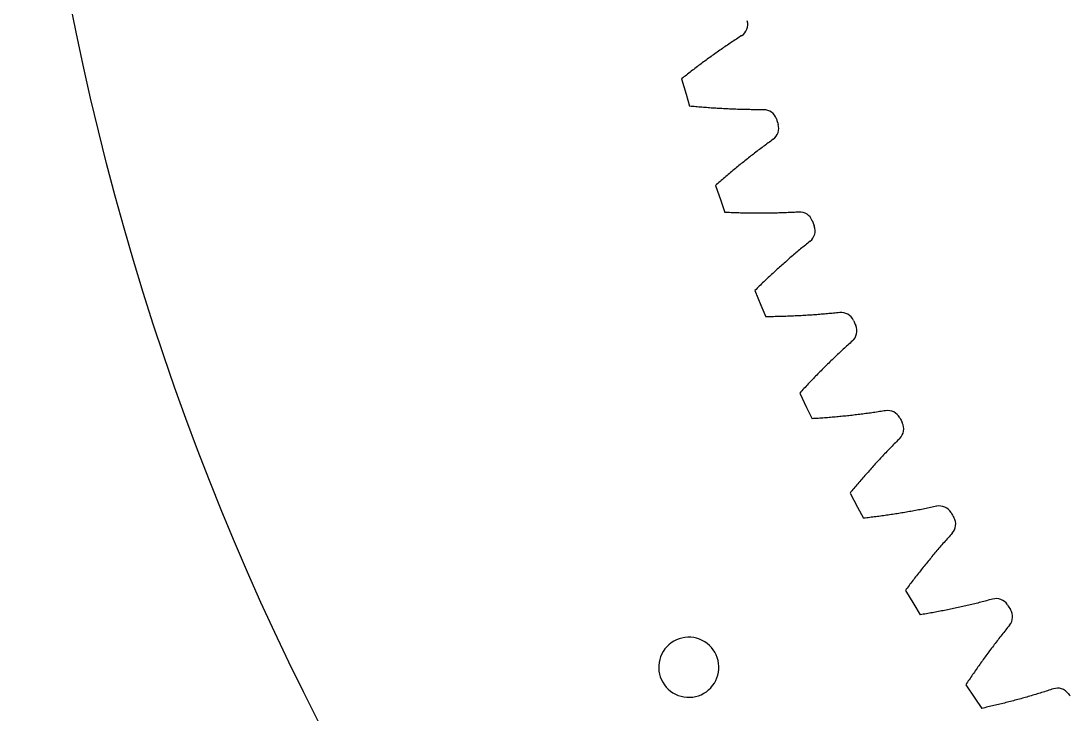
# Model space of a CAD drawing. Header units: inches. Extents: x -337 to 409, y -412 to 336.
# Drawn here: x -337.3 to -285, y 139.5 to 174.1 of the extents above; entities that cross this region are included whole.
import ezdxf

# ---------------------------------------------------------------- set-up
doc = ezdxf.new("R2010")
doc.units = ezdxf.units.IN
doc.header["$MEASUREMENT"] = 0

msp = doc.modelspace()

# ---------------------------------------------------------------- linework, layer by layer
at = {"color": 7, "linetype": 'Continuous'}
for p, q in [((-301.587, 173.205), (-301.652, 173.163)), ((-301.523, 173.247), (-301.587, 173.205)), ((-301.458, 173.288), (-301.523, 173.247)), ((-301.393, 173.33), (-301.458, 173.288)), ((-302.354, 172.69), (-302.418, 172.647)), ((-302.291, 172.734), (-302.354, 172.69)), ((-302.228, 172.778), (-302.291, 172.734)), ((-302.164, 172.821), (-302.228, 172.778)), ((-302.1, 172.864), (-302.164, 172.821)), ((-302.037, 172.907), (-302.1, 172.864)), ((-301.973, 172.951), (-302.037, 172.907)), ((-301.909, 172.993), (-301.973, 172.951)), ((-301.845, 173.036), (-301.909, 172.993)), ((-301.781, 173.078), (-301.845, 173.036)), ((-301.716, 173.121), (-301.781, 173.078)), ((-301.652, 173.163), (-301.716, 173.121)), ((-303.107, 172.155), (-303.169, 172.11)), ((-303.045, 172.201), (-303.107, 172.155)), ((-302.982, 172.246), (-303.045, 172.201)), ((-302.92, 172.291), (-302.982, 172.246)), ((-302.858, 172.336), (-302.92, 172.291)), ((-302.795, 172.381), (-302.858, 172.336)), ((-302.732, 172.425), (-302.795, 172.381)), ((-302.67, 172.47), (-302.732, 172.425)), ((-302.607, 172.514), (-302.67, 172.47)), ((-302.544, 172.559), (-302.607, 172.514)), ((-302.481, 172.603), (-302.544, 172.559)), ((-302.418, 172.647), (-302.481, 172.603)), ((-303.785, 171.648), (-303.846, 171.601)), ((-303.723, 171.695), (-303.785, 171.648)), ((-303.662, 171.741), (-303.723, 171.695)), ((-303.601, 171.788), (-303.662, 171.741)), ((-303.539, 171.834), (-303.601, 171.788)), ((-303.478, 171.88), (-303.539, 171.834)), ((-303.416, 171.926), (-303.478, 171.88)), ((-303.355, 171.972), (-303.416, 171.926)), ((-303.293, 172.018), (-303.355, 171.972)), ((-303.231, 172.064), (-303.293, 172.018)), ((-303.169, 172.11), (-303.231, 172.064)), ((-304.331, 171.222), (-304.391, 171.174)), ((-304.27, 171.27), (-304.331, 171.222)), ((-304.21, 171.317), (-304.27, 171.27)), ((-304.149, 171.365), (-304.21, 171.317)), ((-304.089, 171.412), (-304.149, 171.365)), ((-304.028, 171.46), (-304.089, 171.412)), ((-303.967, 171.507), (-304.028, 171.46)), ((-303.907, 171.554), (-303.967, 171.507)), ((-303.846, 171.601), (-303.907, 171.554)), ((-303.91, 169.803), (-303.987, 169.81)), ((-303.834, 169.796), (-303.91, 169.803)), ((-303.757, 169.788), (-303.834, 169.796)), ((-303.68, 169.781), (-303.757, 169.788)), ((-303.604, 169.775), (-303.68, 169.781)), ((-303.527, 169.768), (-303.604, 169.775)), ((-303.45, 169.762), (-303.527, 169.768)), ((-303.374, 169.755), (-303.45, 169.762)), ((-303.297, 169.749), (-303.374, 169.755)), ((-303.22, 169.743), (-303.297, 169.749)), ((-303.144, 169.737), (-303.22, 169.743)), ((-303.067, 169.731), (-303.144, 169.737)), ((-302.99, 169.726), (-303.067, 169.731)), ((-302.913, 169.72), (-302.99, 169.726)), ((-302.837, 169.715), (-302.913, 169.72)), ((-302.76, 169.71), (-302.837, 169.715)), ((-302.683, 169.705), (-302.76, 169.71)), ((-302.606, 169.7), (-302.683, 169.705)), ((-302.529, 169.696), (-302.606, 169.7)), ((-302.452, 169.691), (-302.529, 169.696)), ((-302.376, 169.687), (-302.452, 169.691)), ((-302.299, 169.683), (-302.376, 169.687)), ((-302.222, 169.679), (-302.299, 169.683)), ((-302.145, 169.675), (-302.222, 169.679)), ((-302.068, 169.671), (-302.145, 169.675)), ((-301.991, 169.667), (-302.068, 169.671)), ((-301.914, 169.664), (-301.991, 169.667)), ((-301.837, 169.661), (-301.914, 169.664)), ((-301.761, 169.658), (-301.837, 169.661)), ((-301.684, 169.655), (-301.761, 169.658)), ((-301.607, 169.652), (-301.684, 169.655)), ((-301.53, 169.65), (-301.607, 169.652)), ((-301.453, 169.648), (-301.53, 169.65)), ((-301.376, 169.645), (-301.453, 169.648)), ((-301.299, 169.643), (-301.376, 169.645)), ((-301.222, 169.642), (-301.299, 169.643)), ((-301.145, 169.64), (-301.222, 169.642)), ((-301.068, 169.639), (-301.145, 169.64)), ((-300.991, 169.637), (-301.068, 169.639)), ((-300.914, 169.636), (-300.991, 169.637)), ((-300.837, 169.635), (-300.914, 169.636)), ((-300.76, 169.635), (-300.837, 169.635)), ((-300.683, 169.634), (-300.76, 169.635)), ((-300.606, 169.634), (-300.683, 169.634)), ((-300.53, 169.634), (-300.606, 169.634)), ((-300.453, 169.634), (-300.53, 169.634)), ((-300.376, 169.634), (-300.453, 169.634)), ((-300.299, 169.635), (-300.376, 169.634)), ((-300.068, 167.977), (-300.13, 167.931)), ((-300.006, 168.022), (-300.068, 167.977)), ((-299.944, 168.067), (-300.006, 168.022)), ((-299.881, 168.113), (-299.944, 168.067)), ((-299.819, 168.157), (-299.881, 168.113)), ((-300.745, 167.468), (-300.806, 167.421)), ((-300.684, 167.515), (-300.745, 167.468)), ((-300.623, 167.562), (-300.684, 167.515)), ((-300.562, 167.609), (-300.623, 167.562)), ((-300.5, 167.655), (-300.562, 167.609)), ((-300.439, 167.702), (-300.5, 167.655)), ((-300.377, 167.748), (-300.439, 167.702)), ((-300.316, 167.794), (-300.377, 167.748)), ((-300.254, 167.84), (-300.316, 167.794)), ((-300.192, 167.886), (-300.254, 167.84)), ((-300.13, 167.931), (-300.192, 167.886)), ((-301.409, 166.943), (-301.468, 166.894)), ((-301.349, 166.991), (-301.409, 166.943)), ((-301.289, 167.04), (-301.349, 166.991)), ((-301.229, 167.088), (-301.289, 167.04)), ((-301.169, 167.136), (-301.229, 167.088)), ((-301.108, 167.184), (-301.169, 167.136)), ((-301.048, 167.232), (-301.108, 167.184)), ((-300.988, 167.279), (-301.048, 167.232)), ((-300.927, 167.327), (-300.988, 167.279)), ((-300.866, 167.374), (-300.927, 167.327)), ((-300.806, 167.421), (-300.866, 167.374)), ((-302.06, 166.402), (-302.119, 166.352)), ((-302.001, 166.452), (-302.06, 166.402)), ((-301.942, 166.502), (-302.001, 166.452)), ((-301.884, 166.551), (-301.942, 166.502)), ((-301.825, 166.601), (-301.884, 166.551)), ((-301.765, 166.65), (-301.825, 166.601)), ((-301.706, 166.699), (-301.765, 166.65)), ((-301.647, 166.748), (-301.706, 166.699)), ((-301.587, 166.797), (-301.647, 166.748)), ((-301.528, 166.846), (-301.587, 166.797)), ((-301.468, 166.894), (-301.528, 166.846)), ((-302.642, 165.898), (-302.699, 165.847)), ((-302.584, 165.949), (-302.642, 165.898)), ((-302.526, 166), (-302.584, 165.949)), ((-302.468, 166.051), (-302.526, 166)), ((-302.41, 166.101), (-302.468, 166.051)), ((-302.352, 166.152), (-302.41, 166.101)), ((-302.294, 166.202), (-302.352, 166.152)), ((-302.236, 166.252), (-302.294, 166.202)), ((-302.177, 166.302), (-302.236, 166.252)), ((-302.119, 166.352), (-302.177, 166.302)), ((-302.148, 164.503), (-302.224, 164.506)), ((-302.071, 164.5), (-302.148, 164.503)), ((-301.994, 164.497), (-302.071, 164.5)), ((-301.917, 164.494), (-301.994, 164.497)), ((-301.84, 164.491), (-301.917, 164.494)), ((-301.763, 164.488), (-301.84, 164.491)), ((-301.686, 164.486), (-301.763, 164.488)), ((-301.609, 164.484), (-301.686, 164.486)), ((-301.532, 164.482), (-301.609, 164.484)), ((-301.455, 164.48), (-301.532, 164.482)), ((-301.378, 164.478), (-301.455, 164.48)), ((-301.301, 164.476), (-301.378, 164.478)), ((-301.225, 164.474), (-301.301, 164.476)), ((-301.148, 164.473), (-301.225, 164.474)), ((-301.071, 164.472), (-301.148, 164.473)), ((-300.994, 164.471), (-301.071, 164.472)), ((-300.917, 164.47), (-300.994, 164.471)), ((-300.84, 164.469), (-300.917, 164.47)), ((-300.763, 164.468), (-300.84, 164.469)), ((-300.686, 164.468), (-300.763, 164.468)), ((-300.609, 164.468), (-300.686, 164.468)), ((-300.532, 164.468), (-300.609, 164.468)), ((-300.455, 164.468), (-300.532, 164.468)), ((-300.378, 164.468), (-300.455, 164.468)), ((-300.301, 164.468), (-300.378, 164.468)), ((-300.224, 164.469), (-300.301, 164.468)), ((-300.147, 164.469), (-300.224, 164.469)), ((-300.07, 164.47), (-300.147, 164.469)), ((-299.993, 164.471), (-300.07, 164.47)), ((-299.916, 164.472), (-299.993, 164.471)), ((-299.839, 164.474), (-299.916, 164.472)), ((-299.762, 164.475), (-299.839, 164.474)), ((-299.685, 164.477), (-299.762, 164.475)), ((-299.609, 164.479), (-299.685, 164.477)), ((-299.532, 164.481), (-299.609, 164.479)), ((-299.455, 164.483), (-299.532, 164.481)), ((-299.378, 164.485), (-299.455, 164.483)), ((-299.301, 164.488), (-299.378, 164.485)), ((-299.224, 164.491), (-299.301, 164.488)), ((-299.147, 164.494), (-299.224, 164.491)), ((-299.07, 164.497), (-299.147, 164.494)), ((-298.993, 164.5), (-299.07, 164.497)), ((-298.916, 164.504), (-298.993, 164.5)), ((-298.839, 164.507), (-298.916, 164.504)), ((-298.763, 164.511), (-298.839, 164.507)), ((-298.686, 164.515), (-298.763, 164.511)), ((-298.609, 164.52), (-298.686, 164.515)), ((-298.532, 164.524), (-298.609, 164.52)), ((-298.394, 162.734), (-298.453, 162.685)), ((-298.334, 162.783), (-298.394, 162.734)), ((-298.275, 162.832), (-298.334, 162.783)), ((-298.215, 162.881), (-298.275, 162.832)), ((-298.155, 162.929), (-298.215, 162.881)), ((-298.096, 162.978), (-298.155, 162.929)), ((-298.036, 163.026), (-298.096, 162.978)), ((-297.976, 163.074), (-298.036, 163.026)), ((-298.981, 162.237), (-299.039, 162.186)), ((-298.923, 162.287), (-298.981, 162.237)), ((-298.864, 162.338), (-298.923, 162.287)), ((-298.806, 162.388), (-298.864, 162.338)), ((-298.747, 162.438), (-298.806, 162.388)), ((-298.689, 162.488), (-298.747, 162.438)), ((-298.63, 162.537), (-298.689, 162.488)), ((-298.571, 162.587), (-298.63, 162.537)), ((-298.512, 162.636), (-298.571, 162.587)), ((-298.453, 162.685), (-298.512, 162.636)), ((-299.557, 161.726), (-299.614, 161.675)), ((-299.5, 161.778), (-299.557, 161.726)), ((-299.442, 161.83), (-299.5, 161.778)), ((-299.385, 161.881), (-299.442, 161.83)), ((-299.328, 161.932), (-299.385, 161.881)), ((-299.27, 161.983), (-299.328, 161.932)), ((-299.212, 162.034), (-299.27, 161.983)), ((-299.155, 162.085), (-299.212, 162.034)), ((-299.097, 162.136), (-299.155, 162.085)), ((-299.039, 162.186), (-299.097, 162.136)), ((-300.122, 161.204), (-300.178, 161.151)), ((-300.066, 161.257), (-300.122, 161.204)), ((-300.01, 161.31), (-300.066, 161.257)), ((-299.954, 161.362), (-300.01, 161.31)), ((-299.897, 161.415), (-299.954, 161.362)), ((-299.841, 161.467), (-299.897, 161.415)), ((-299.784, 161.519), (-299.841, 161.467)), ((-299.727, 161.571), (-299.784, 161.519)), ((-299.671, 161.623), (-299.727, 161.571)), ((-299.614, 161.675), (-299.671, 161.623)), ((-300.676, 160.671), (-300.731, 160.617)), ((-300.622, 160.724), (-300.676, 160.671)), ((-300.566, 160.778), (-300.622, 160.724)), ((-300.511, 160.832), (-300.566, 160.778)), ((-300.456, 160.885), (-300.511, 160.832)), ((-300.401, 160.939), (-300.456, 160.885)), ((-300.345, 160.992), (-300.401, 160.939)), ((-300.289, 161.045), (-300.345, 160.992)), ((-300.234, 161.098), (-300.289, 161.045)), ((-300.178, 161.151), (-300.234, 161.098)), ((-300.11, 159.303), (-300.187, 159.302)), ((-300.033, 159.304), (-300.11, 159.303)), ((-299.956, 159.305), (-300.033, 159.304)), ((-299.879, 159.306), (-299.956, 159.305)), ((-299.802, 159.307), (-299.879, 159.306)), ((-299.725, 159.309), (-299.802, 159.307)), ((-299.648, 159.31), (-299.725, 159.309)), ((-299.571, 159.312), (-299.648, 159.31)), ((-299.494, 159.314), (-299.571, 159.312)), ((-299.418, 159.316), (-299.494, 159.314)), ((-299.341, 159.318), (-299.418, 159.316)), ((-299.264, 159.32), (-299.341, 159.318)), ((-299.187, 159.323), (-299.264, 159.32)), ((-299.11, 159.325), (-299.187, 159.323)), ((-299.033, 159.328), (-299.11, 159.325)), ((-298.956, 159.331), (-299.033, 159.328)), ((-298.879, 159.334), (-298.956, 159.331)), ((-298.802, 159.337), (-298.879, 159.334)), ((-298.725, 159.341), (-298.802, 159.337)), ((-298.648, 159.344), (-298.725, 159.341)), ((-298.572, 159.348), (-298.648, 159.344)), ((-298.495, 159.352), (-298.572, 159.348)), ((-298.418, 159.356), (-298.495, 159.352)), ((-298.341, 159.36), (-298.418, 159.356)), ((-298.264, 159.365), (-298.341, 159.36)), ((-298.187, 159.369), (-298.264, 159.365)), ((-298.111, 159.374), (-298.187, 159.369)), ((-298.034, 159.379), (-298.111, 159.374)), ((-297.957, 159.384), (-298.034, 159.379)), ((-297.88, 159.389), (-297.957, 159.384)), ((-297.803, 159.394), (-297.88, 159.389)), ((-297.727, 159.4), (-297.803, 159.394)), ((-297.65, 159.406), (-297.727, 159.4)), ((-297.573, 159.411), (-297.65, 159.406)), ((-297.496, 159.418), (-297.573, 159.411)), ((-297.42, 159.424), (-297.496, 159.418)), ((-297.343, 159.43), (-297.42, 159.424)), ((-297.266, 159.437), (-297.343, 159.43)), ((-297.19, 159.444), (-297.266, 159.437)), ((-297.113, 159.451), (-297.19, 159.444)), ((-297.036, 159.458), (-297.113, 159.451)), ((-296.96, 159.465), (-297.036, 159.458)), ((-296.883, 159.473), (-296.96, 159.465)), ((-296.807, 159.481), (-296.883, 159.473)), ((-296.73, 159.488), (-296.807, 159.481)), ((-296.654, 159.496), (-296.73, 159.488)), ((-296.577, 159.505), (-296.654, 159.496)), ((-296.501, 159.513), (-296.577, 159.505)), ((-295.926, 158.043), (-295.984, 157.992)), ((-295.869, 158.094), (-295.926, 158.043)), ((-296.494, 157.524), (-296.55, 157.471)), ((-296.438, 157.576), (-296.494, 157.524)), ((-296.382, 157.629), (-296.438, 157.576)), ((-296.325, 157.681), (-296.382, 157.629)), ((-296.269, 157.733), (-296.325, 157.681)), ((-296.212, 157.785), (-296.269, 157.733)), ((-296.155, 157.837), (-296.212, 157.785)), ((-296.098, 157.889), (-296.155, 157.837)), ((-296.041, 157.94), (-296.098, 157.889)), ((-295.984, 157.992), (-296.041, 157.94)), ((-297.05, 156.991), (-297.105, 156.937)), ((-296.995, 157.045), (-297.05, 156.991)), ((-296.94, 157.099), (-296.995, 157.045)), ((-296.884, 157.152), (-296.94, 157.099)), ((-296.829, 157.206), (-296.884, 157.152)), ((-296.774, 157.259), (-296.829, 157.206)), ((-296.718, 157.312), (-296.774, 157.259)), ((-296.662, 157.365), (-296.718, 157.312)), ((-296.606, 157.418), (-296.662, 157.365)), ((-296.55, 157.471), (-296.606, 157.418)), ((-297.594, 156.447), (-297.647, 156.392)), ((-297.54, 156.502), (-297.594, 156.447)), ((-297.486, 156.556), (-297.54, 156.502)), ((-297.432, 156.611), (-297.486, 156.556)), ((-297.377, 156.666), (-297.432, 156.611)), ((-297.323, 156.72), (-297.377, 156.666)), ((-297.269, 156.775), (-297.323, 156.72)), ((-297.214, 156.829), (-297.269, 156.775)), ((-297.159, 156.883), (-297.214, 156.829)), ((-297.105, 156.937), (-297.159, 156.883)), ((-298.073, 155.947), (-298.126, 155.891)), ((-298.021, 156.003), (-298.073, 155.947)), ((-297.967, 156.059), (-298.021, 156.003)), ((-297.914, 156.115), (-297.967, 156.059)), ((-297.861, 156.17), (-297.914, 156.115)), ((-297.808, 156.226), (-297.861, 156.17)), ((-297.754, 156.281), (-297.808, 156.226)), ((-297.701, 156.336), (-297.754, 156.281)), ((-297.647, 156.392), (-297.701, 156.336)), ((-298.44, 155.553), (-298.492, 155.496)), ((-298.388, 155.609), (-298.44, 155.553)), ((-298.336, 155.666), (-298.388, 155.609)), ((-298.284, 155.722), (-298.336, 155.666)), ((-298.231, 155.779), (-298.284, 155.722)), ((-298.179, 155.835), (-298.231, 155.779)), ((-298.126, 155.891), (-298.179, 155.835)), ((-296.116, 154.358), (-296.192, 154.35)), ((-296.039, 154.366), (-296.116, 154.358)), ((-295.963, 154.375), (-296.039, 154.366)), ((-295.887, 154.383), (-295.963, 154.375)), ((-295.81, 154.392), (-295.887, 154.383)), ((-295.734, 154.401), (-295.81, 154.392)), ((-295.657, 154.41), (-295.734, 154.401)), ((-295.581, 154.419), (-295.657, 154.41)), ((-295.504, 154.429), (-295.581, 154.419)), ((-295.428, 154.438), (-295.504, 154.429)), ((-295.352, 154.448), (-295.428, 154.438)), ((-295.275, 154.458), (-295.352, 154.448)), ((-295.199, 154.468), (-295.275, 154.458)), ((-295.123, 154.478), (-295.199, 154.468)), ((-295.046, 154.489), (-295.123, 154.478)), ((-294.97, 154.499), (-295.046, 154.489)), ((-294.894, 154.51), (-294.97, 154.499)), ((-294.818, 154.521), (-294.894, 154.51)), ((-294.742, 154.532), (-294.818, 154.521)), ((-294.666, 154.543), (-294.742, 154.532)), ((-294.59, 154.555), (-294.666, 154.543)), ((-294.514, 154.567), (-294.59, 154.555)), ((-294.438, 154.579), (-294.514, 154.567)), ((-294.361, 154.591), (-294.438, 154.579)), ((-294.286, 154.603), (-294.361, 154.591)), ((-294.21, 154.616), (-294.286, 154.603)), ((-297.803, 154.217), (-297.88, 154.212)), ((-297.726, 154.221), (-297.803, 154.217)), ((-297.649, 154.226), (-297.726, 154.221)), ((-297.573, 154.232), (-297.649, 154.226)), ((-297.496, 154.237), (-297.573, 154.232)), ((-297.419, 154.242), (-297.496, 154.237)), ((-297.342, 154.248), (-297.419, 154.242)), ((-297.266, 154.254), (-297.342, 154.248)), ((-297.189, 154.26), (-297.266, 154.254)), ((-297.112, 154.266), (-297.189, 154.26)), ((-297.035, 154.272), (-297.112, 154.266)), ((-296.959, 154.278), (-297.035, 154.272)), ((-296.882, 154.285), (-296.959, 154.278)), ((-296.805, 154.291), (-296.882, 154.285)), ((-296.729, 154.298), (-296.805, 154.291)), ((-296.652, 154.305), (-296.729, 154.298)), ((-296.575, 154.312), (-296.652, 154.305)), ((-296.499, 154.32), (-296.575, 154.312)), ((-296.422, 154.327), (-296.499, 154.32)), ((-296.346, 154.334), (-296.422, 154.327)), ((-296.269, 154.342), (-296.346, 154.334)), ((-296.192, 154.35), (-296.269, 154.342)), ((-293.938, 152.795), (-293.992, 152.74)), ((-293.885, 152.85), (-293.938, 152.795)), ((-293.831, 152.905), (-293.885, 152.85)), ((-293.777, 152.96), (-293.831, 152.905)), ((-293.723, 153.014), (-293.777, 152.96)), ((-293.668, 153.069), (-293.723, 153.014)), ((-293.614, 153.123), (-293.668, 153.069)), ((-293.559, 153.178), (-293.614, 153.123)), ((-293.504, 153.232), (-293.559, 153.178)), ((-294.417, 152.294), (-294.469, 152.238)), ((-294.364, 152.35), (-294.417, 152.294)), ((-294.311, 152.406), (-294.364, 152.35)), ((-294.259, 152.462), (-294.311, 152.406)), ((-294.205, 152.518), (-294.259, 152.462)), ((-294.152, 152.574), (-294.205, 152.518)), ((-294.099, 152.629), (-294.152, 152.574)), ((-294.046, 152.685), (-294.099, 152.629)), ((-293.992, 152.74), (-294.046, 152.685)), ((-294.885, 151.783), (-294.936, 151.726)), ((-294.833, 151.841), (-294.885, 151.783)), ((-294.782, 151.898), (-294.833, 151.841)), ((-294.73, 151.955), (-294.782, 151.898)), ((-294.678, 152.012), (-294.73, 151.955)), ((-294.626, 152.068), (-294.678, 152.012)), ((-294.574, 152.125), (-294.626, 152.068)), ((-294.522, 152.181), (-294.574, 152.125)), ((-294.469, 152.238), (-294.522, 152.181)), ((-295.343, 151.264), (-295.393, 151.206)), ((-295.293, 151.322), (-295.343, 151.264)), ((-295.242, 151.38), (-295.293, 151.322)), ((-295.191, 151.438), (-295.242, 151.38)), ((-295.14, 151.496), (-295.191, 151.438)), ((-295.09, 151.554), (-295.14, 151.496)), ((-295.038, 151.611), (-295.09, 151.554)), ((-294.987, 151.669), (-295.038, 151.611)), ((-294.936, 151.726), (-294.987, 151.669)), ((-295.792, 150.737), (-295.841, 150.678)), ((-295.742, 150.796), (-295.792, 150.737)), ((-295.693, 150.855), (-295.742, 150.796)), ((-295.643, 150.913), (-295.693, 150.855)), ((-295.594, 150.972), (-295.643, 150.913)), ((-295.544, 151.031), (-295.594, 150.972)), ((-295.494, 151.089), (-295.544, 151.031)), ((-295.443, 151.148), (-295.494, 151.089)), ((-295.393, 151.206), (-295.443, 151.148)), ((-295.939, 150.559), (-295.988, 150.5)), ((-295.89, 150.618), (-295.939, 150.559)), ((-295.841, 150.678), (-295.89, 150.618)), ((-292.646, 149.645), (-292.721, 149.631)), ((-292.57, 149.66), (-292.646, 149.645)), ((-292.495, 149.674), (-292.57, 149.66)), ((-292.419, 149.689), (-292.495, 149.674)), ((-292.343, 149.703), (-292.419, 149.689)), ((-292.268, 149.718), (-292.343, 149.703)), ((-292.192, 149.733), (-292.268, 149.718)), ((-292.117, 149.749), (-292.192, 149.733)), ((-292.042, 149.764), (-292.117, 149.749)), ((-291.966, 149.78), (-292.042, 149.764)), ((-291.891, 149.796), (-291.966, 149.78)), ((-291.816, 149.812), (-291.891, 149.796)), ((-291.74, 149.828), (-291.816, 149.812)), ((-291.665, 149.845), (-291.74, 149.828)), ((-295.233, 149.258), (-295.31, 149.249)), ((-295.156, 149.267), (-295.233, 149.258)), ((-295.08, 149.276), (-295.156, 149.267)), ((-295.004, 149.285), (-295.08, 149.276)), ((-294.927, 149.294), (-295.004, 149.285)), ((-294.851, 149.304), (-294.927, 149.294)), ((-294.775, 149.313), (-294.851, 149.304)), ((-294.698, 149.323), (-294.775, 149.313)), ((-294.622, 149.333), (-294.698, 149.323)), ((-294.546, 149.343), (-294.622, 149.333)), ((-294.469, 149.353), (-294.546, 149.343)), ((-294.393, 149.364), (-294.469, 149.353)), ((-294.317, 149.374), (-294.393, 149.364)), ((-294.241, 149.385), (-294.317, 149.374)), ((-294.164, 149.396), (-294.241, 149.385)), ((-294.088, 149.407), (-294.164, 149.396)), ((-294.012, 149.418), (-294.088, 149.407)), ((-293.936, 149.429), (-294.012, 149.418)), ((-293.86, 149.44), (-293.936, 149.429)), ((-293.784, 149.452), (-293.86, 149.44)), ((-293.708, 149.464), (-293.784, 149.452)), ((-293.632, 149.476), (-293.708, 149.464)), ((-293.556, 149.488), (-293.632, 149.476)), ((-293.48, 149.5), (-293.556, 149.488)), ((-293.404, 149.512), (-293.48, 149.5)), ((-293.328, 149.525), (-293.404, 149.512)), ((-293.252, 149.537), (-293.328, 149.525)), ((-293.176, 149.55), (-293.252, 149.537)), ((-293.1, 149.563), (-293.176, 149.55)), ((-293.024, 149.577), (-293.1, 149.563)), ((-292.949, 149.59), (-293.024, 149.577)), ((-292.873, 149.604), (-292.949, 149.59)), ((-292.797, 149.617), (-292.873, 149.604)), ((-292.721, 149.631), (-292.797, 149.617)), ((-291.248, 148.099), (-291.299, 148.041)), ((-291.198, 148.156), (-291.248, 148.099)), ((-291.146, 148.214), (-291.198, 148.156)), ((-291.095, 148.271), (-291.146, 148.214)), ((-291.044, 148.328), (-291.095, 148.271)), ((-290.992, 148.386), (-291.044, 148.328)), ((-290.941, 148.442), (-290.992, 148.386)), ((-290.889, 148.499), (-290.941, 148.442)), ((-291.701, 147.574), (-291.751, 147.515)), ((-291.651, 147.633), (-291.701, 147.574)), ((-291.601, 147.691), (-291.651, 147.633)), ((-291.551, 147.75), (-291.601, 147.691)), ((-291.501, 147.808), (-291.551, 147.75)), ((-291.451, 147.867), (-291.501, 147.808)), ((-291.401, 147.925), (-291.451, 147.867)), ((-291.35, 147.983), (-291.401, 147.925)), ((-291.299, 148.041), (-291.35, 147.983)), ((-292.143, 147.041), (-292.191, 146.981)), ((-292.094, 147.1), (-292.143, 147.041)), ((-292.046, 147.16), (-292.094, 147.1)), ((-291.997, 147.22), (-292.046, 147.16)), ((-291.948, 147.279), (-291.997, 147.22)), ((-291.899, 147.338), (-291.948, 147.279)), ((-291.849, 147.397), (-291.899, 147.338)), ((-291.8, 147.456), (-291.849, 147.397)), ((-291.751, 147.515), (-291.8, 147.456)), ((-292.527, 146.56), (-292.575, 146.499)), ((-292.479, 146.62), (-292.527, 146.56)), ((-292.432, 146.68), (-292.479, 146.62)), ((-292.384, 146.741), (-292.432, 146.68)), ((-292.336, 146.801), (-292.384, 146.741)), ((-292.288, 146.861), (-292.336, 146.801)), ((-292.24, 146.921), (-292.288, 146.861)), ((-292.191, 146.981), (-292.24, 146.921)), ((-292.95, 146.011), (-292.996, 145.95)), ((-292.903, 146.072), (-292.95, 146.011)), ((-292.857, 146.133), (-292.903, 146.072)), ((-292.81, 146.195), (-292.857, 146.133)), ((-292.763, 146.256), (-292.81, 146.195)), ((-292.716, 146.317), (-292.763, 146.256)), ((-292.669, 146.377), (-292.716, 146.317)), ((-292.622, 146.438), (-292.669, 146.377)), ((-292.575, 146.499), (-292.622, 146.438)), ((-293.18, 145.703), (-293.226, 145.641)), ((-293.135, 145.765), (-293.18, 145.703)), ((-293.089, 145.826), (-293.135, 145.765)), ((-293.042, 145.888), (-293.089, 145.826)), ((-292.996, 145.95), (-293.042, 145.888)), ((-289.918, 144.945), (-289.993, 144.927)), ((-289.844, 144.963), (-289.918, 144.945)), ((-289.769, 144.981), (-289.844, 144.963)), ((-289.694, 144.999), (-289.769, 144.981)), ((-289.619, 145.018), (-289.694, 144.999)), ((-289.545, 145.036), (-289.619, 145.018)), ((-289.47, 145.055), (-289.545, 145.036)), ((-289.396, 145.075), (-289.47, 145.055)), ((-289.321, 145.094), (-289.396, 145.075)), ((-289.247, 145.113), (-289.321, 145.094)), ((-289.172, 145.133), (-289.247, 145.113)), ((-289.098, 145.153), (-289.172, 145.133)), ((-289.023, 145.173), (-289.098, 145.153)), ((-288.949, 145.193), (-289.023, 145.173)), ((-288.875, 145.213), (-288.949, 145.193)), ((-292.407, 144.441), (-292.483, 144.428)), ((-292.331, 144.454), (-292.407, 144.441)), ((-292.255, 144.467), (-292.331, 144.454)), ((-292.179, 144.48), (-292.255, 144.467)), ((-292.104, 144.493), (-292.179, 144.48)), ((-292.028, 144.506), (-292.104, 144.493)), ((-291.952, 144.52), (-292.028, 144.506)), ((-291.876, 144.534), (-291.952, 144.52)), ((-291.801, 144.548), (-291.876, 144.534)), ((-291.725, 144.562), (-291.801, 144.548)), ((-291.649, 144.576), (-291.725, 144.562)), ((-291.574, 144.59), (-291.649, 144.576)), ((-291.498, 144.605), (-291.574, 144.59)), ((-291.423, 144.619), (-291.498, 144.605)), ((-291.347, 144.634), (-291.423, 144.619)), ((-291.272, 144.649), (-291.347, 144.634)), ((-291.196, 144.664), (-291.272, 144.649)), ((-291.121, 144.679), (-291.196, 144.664)), ((-291.045, 144.695), (-291.121, 144.679)), ((-290.97, 144.71), (-291.045, 144.695)), ((-290.894, 144.726), (-290.97, 144.71)), ((-290.819, 144.742), (-290.894, 144.726)), ((-290.744, 144.758), (-290.819, 144.742)), ((-290.669, 144.774), (-290.744, 144.758)), ((-290.594, 144.79), (-290.669, 144.774)), ((-290.518, 144.807), (-290.594, 144.79)), ((-290.443, 144.823), (-290.518, 144.807)), ((-290.368, 144.84), (-290.443, 144.823)), ((-290.293, 144.857), (-290.368, 144.84)), ((-290.218, 144.875), (-290.293, 144.857)), ((-290.143, 144.892), (-290.218, 144.875)), ((-290.068, 144.909), (-290.143, 144.892)), ((-289.993, 144.927), (-290.068, 144.909)), ((-288.029, 143.911), (-288.078, 143.851)), ((-288.463, 143.37), (-288.51, 143.31)), ((-288.415, 143.431), (-288.463, 143.37)), ((-288.367, 143.491), (-288.415, 143.431)), ((-288.319, 143.552), (-288.367, 143.491)), ((-288.271, 143.612), (-288.319, 143.552)), ((-288.223, 143.672), (-288.271, 143.612)), ((-288.175, 143.732), (-288.223, 143.672)), ((-288.126, 143.791), (-288.175, 143.732)), ((-288.078, 143.851), (-288.126, 143.791)), ((-288.838, 142.883), (-288.885, 142.821)), ((-288.792, 142.944), (-288.838, 142.883)), ((-288.745, 143.005), (-288.792, 142.944)), ((-288.699, 143.066), (-288.745, 143.005)), ((-288.652, 143.127), (-288.699, 143.066)), ((-288.605, 143.188), (-288.652, 143.127)), ((-288.557, 143.249), (-288.605, 143.188)), ((-288.51, 143.31), (-288.557, 143.249)), ((-289.25, 142.326), (-289.295, 142.264)), ((-289.205, 142.388), (-289.25, 142.326)), ((-289.16, 142.45), (-289.205, 142.388)), ((-289.114, 142.512), (-289.16, 142.45)), ((-289.068, 142.574), (-289.114, 142.512)), ((-289.023, 142.636), (-289.068, 142.574)), ((-288.977, 142.698), (-289.023, 142.636)), ((-288.931, 142.76), (-288.977, 142.698)), ((-288.885, 142.821), (-288.931, 142.76)), ((-289.608, 141.825), (-289.652, 141.762)), ((-289.563, 141.888), (-289.608, 141.825)), ((-289.519, 141.95), (-289.563, 141.888)), ((-289.475, 142.013), (-289.519, 141.95)), ((-289.43, 142.076), (-289.475, 142.013)), ((-289.385, 142.139), (-289.43, 142.076)), ((-289.34, 142.201), (-289.385, 142.139)), ((-289.295, 142.264), (-289.34, 142.201)), ((-289.957, 141.318), (-290, 141.254)), ((-289.914, 141.381), (-289.957, 141.318)), ((-289.87, 141.445), (-289.914, 141.381)), ((-289.827, 141.508), (-289.87, 141.445)), ((-289.783, 141.572), (-289.827, 141.508)), ((-289.74, 141.635), (-289.783, 141.572)), ((-289.696, 141.698), (-289.74, 141.635)), ((-289.652, 141.762), (-289.696, 141.698)), ((-290.171, 140.998), (-290.214, 140.934)), ((-290.128, 141.062), (-290.171, 140.998)), ((-290.086, 141.126), (-290.128, 141.062)), ((-290.043, 141.19), (-290.086, 141.126)), ((-290, 141.254), (-290.043, 141.19)), ((-287.466, 140.242), (-287.54, 140.222)), ((-287.392, 140.263), (-287.466, 140.242)), ((-287.318, 140.284), (-287.392, 140.263)), ((-287.243, 140.305), (-287.318, 140.284)), ((-287.17, 140.326), (-287.243, 140.305)), ((-287.096, 140.347), (-287.17, 140.326)), ((-287.022, 140.368), (-287.096, 140.347)), ((-286.948, 140.39), (-287.022, 140.368)), ((-286.874, 140.411), (-286.948, 140.39)), ((-286.8, 140.433), (-286.874, 140.411)), ((-286.726, 140.456), (-286.8, 140.433)), ((-286.653, 140.478), (-286.726, 140.456)), ((-286.579, 140.5), (-286.653, 140.478)), ((-286.505, 140.523), (-286.579, 140.5)), ((-286.432, 140.546), (-286.505, 140.523)), ((-286.358, 140.568), (-286.432, 140.546)), ((-286.285, 140.592), (-286.358, 140.568)), ((-286.212, 140.615), (-286.285, 140.592)), ((-286.139, 140.638), (-286.212, 140.615)), ((-286.065, 140.662), (-286.139, 140.638)), ((-285.992, 140.686), (-286.065, 140.662)), ((-285.919, 140.71), (-285.992, 140.686)), ((-285.846, 140.734), (-285.919, 140.71)), ((-289.333, 139.778), (-289.408, 139.761)), ((-289.258, 139.795), (-289.333, 139.778)), ((-289.183, 139.812), (-289.258, 139.795)), ((-289.108, 139.829), (-289.183, 139.812)), ((-289.033, 139.846), (-289.108, 139.829)), ((-288.957, 139.863), (-289.033, 139.846)), ((-288.883, 139.881), (-288.957, 139.863)), ((-288.808, 139.899), (-288.883, 139.881)), ((-288.733, 139.916), (-288.808, 139.899)), ((-288.658, 139.934), (-288.733, 139.916)), ((-288.583, 139.952), (-288.658, 139.934)), ((-288.508, 139.971), (-288.583, 139.952)), ((-288.434, 139.989), (-288.508, 139.971)), ((-288.359, 140.008), (-288.434, 139.989)), ((-288.284, 140.026), (-288.359, 140.008)), ((-288.21, 140.045), (-288.284, 140.026)), ((-288.135, 140.064), (-288.21, 140.045)), ((-288.061, 140.083), (-288.135, 140.064)), ((-287.986, 140.103), (-288.061, 140.083)), ((-287.912, 140.122), (-287.986, 140.103)), ((-287.837, 140.142), (-287.912, 140.122)), ((-287.763, 140.162), (-287.837, 140.142)), ((-287.689, 140.182), (-287.763, 140.162)), ((-287.614, 140.202), (-287.689, 140.182)), ((-287.54, 140.222), (-287.614, 140.202))]:
    msp.add_line(p, q, dxfattribs=at)
at = {"color": 7, "linetype": 'Continuous', "flags": 128}
for points in [[(-304.391, 171.174), (-304.167, 170.41), (-303.987, 169.81)], [(-299.661, 169.174), (-299.637, 169.099), (-299.618, 169.039)], [(-299.618, 169.039), (-299.593, 168.964), (-299.574, 168.904)], [(-302.699, 165.847), (-302.436, 165.096), (-302.224, 164.506)], [(-297.872, 164.098), (-297.843, 164.024), (-297.821, 163.965)], [(-297.821, 163.965), (-297.792, 163.891), (-297.77, 163.833)], [(-300.731, 160.617), (-300.429, 159.88), (-300.187, 159.302)], [(-295.819, 159.122), (-295.786, 159.049), (-295.761, 158.992)], [(-295.761, 158.992), (-295.729, 158.92), (-295.703, 158.863)], [(-298.492, 155.496), (-298.151, 154.776), (-297.88, 154.212)], [(-293.508, 154.261), (-293.472, 154.19), (-293.444, 154.134)], [(-293.444, 154.134), (-293.408, 154.063), (-293.379, 154.008)], [(-295.988, 150.5), (-295.61, 149.798), (-295.31, 149.249)], [(-290.946, 149.527), (-290.907, 149.458), (-290.875, 149.404)], [(-290.875, 149.404), (-290.836, 149.335), (-290.804, 149.281)], [(-293.226, 145.641), (-292.812, 144.961), (-292.483, 144.428)], [(-288.14, 144.933), (-288.097, 144.867), (-288.063, 144.814)], [(-288.063, 144.814), (-288.02, 144.748), (-287.986, 144.696)], [(-290.213, 140.934), (-289.764, 140.276), (-289.408, 139.761)], [(-285.097, 140.493), (-285.051, 140.429), (-285.014, 140.378)]]:
    msp.add_lwpolyline(points, dxfattribs=at)
at = {"color": 7, "linetype": 'Continuous'}
for centre, radius, start, end in [((-301.752, 173.89), 0.665, 302.5981, 15.0803), ((-300.294, 168.969), 0.665, 17.9348, 90.396), ((-300.206, 168.698), 0.665, 305.61, 18.0937), ((-298.493, 163.86), 0.665, 20.9159, 93.3948), ((-298.391, 163.594), 0.665, 308.6219, 21.0799), ((-296.427, 158.852), 0.665, 23.9214, 96.3965), ((-296.31, 158.592), 0.665, 311.5952, 24.0952), ((-294.101, 153.959), 0.665, 26.9227, 99.3955), ((-293.971, 153.705), 0.665, 314.6121, 27.0874), ((-291.523, 149.195), 0.665, 29.9275, 102.3867), ((-291.38, 148.948), 0.665, 317.5969, 30.093), ((-288.698, 144.572), 0.665, 32.916, 105.4028), ((-288.543, 144.332), 0.665, 320.6112, 33.0938), ((-304.03, 141.81), 1.499, 119.9623, 210.0408), ((-304.028, 141.811), 1.499, 29.9611, 120.0388), ((-304.027, 141.81), 1.499, 299.9668, 30.0304), ((-304.029, 141.809), 1.499, 209.9637, 300.0378), ((-285.636, 140.103), 0.665, 35.9296, 108.3892)]:
    msp.add_arc(centre, radius, start, end, dxfattribs=at)
msp.add_ellipse((-201.837, 200.81), major_axis=(-135.5, 0), ratio=1, dxfattribs=at)

doc.saveas('drawing.dxf')
